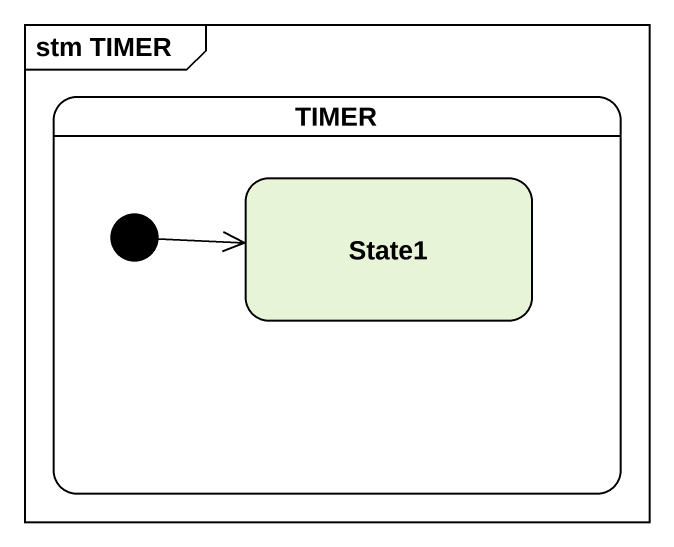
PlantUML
@startuml
mainframe stm TIMER
hide empty description
state TIMER {
  state State1
  [*] -right-> State1
}
@enduml
